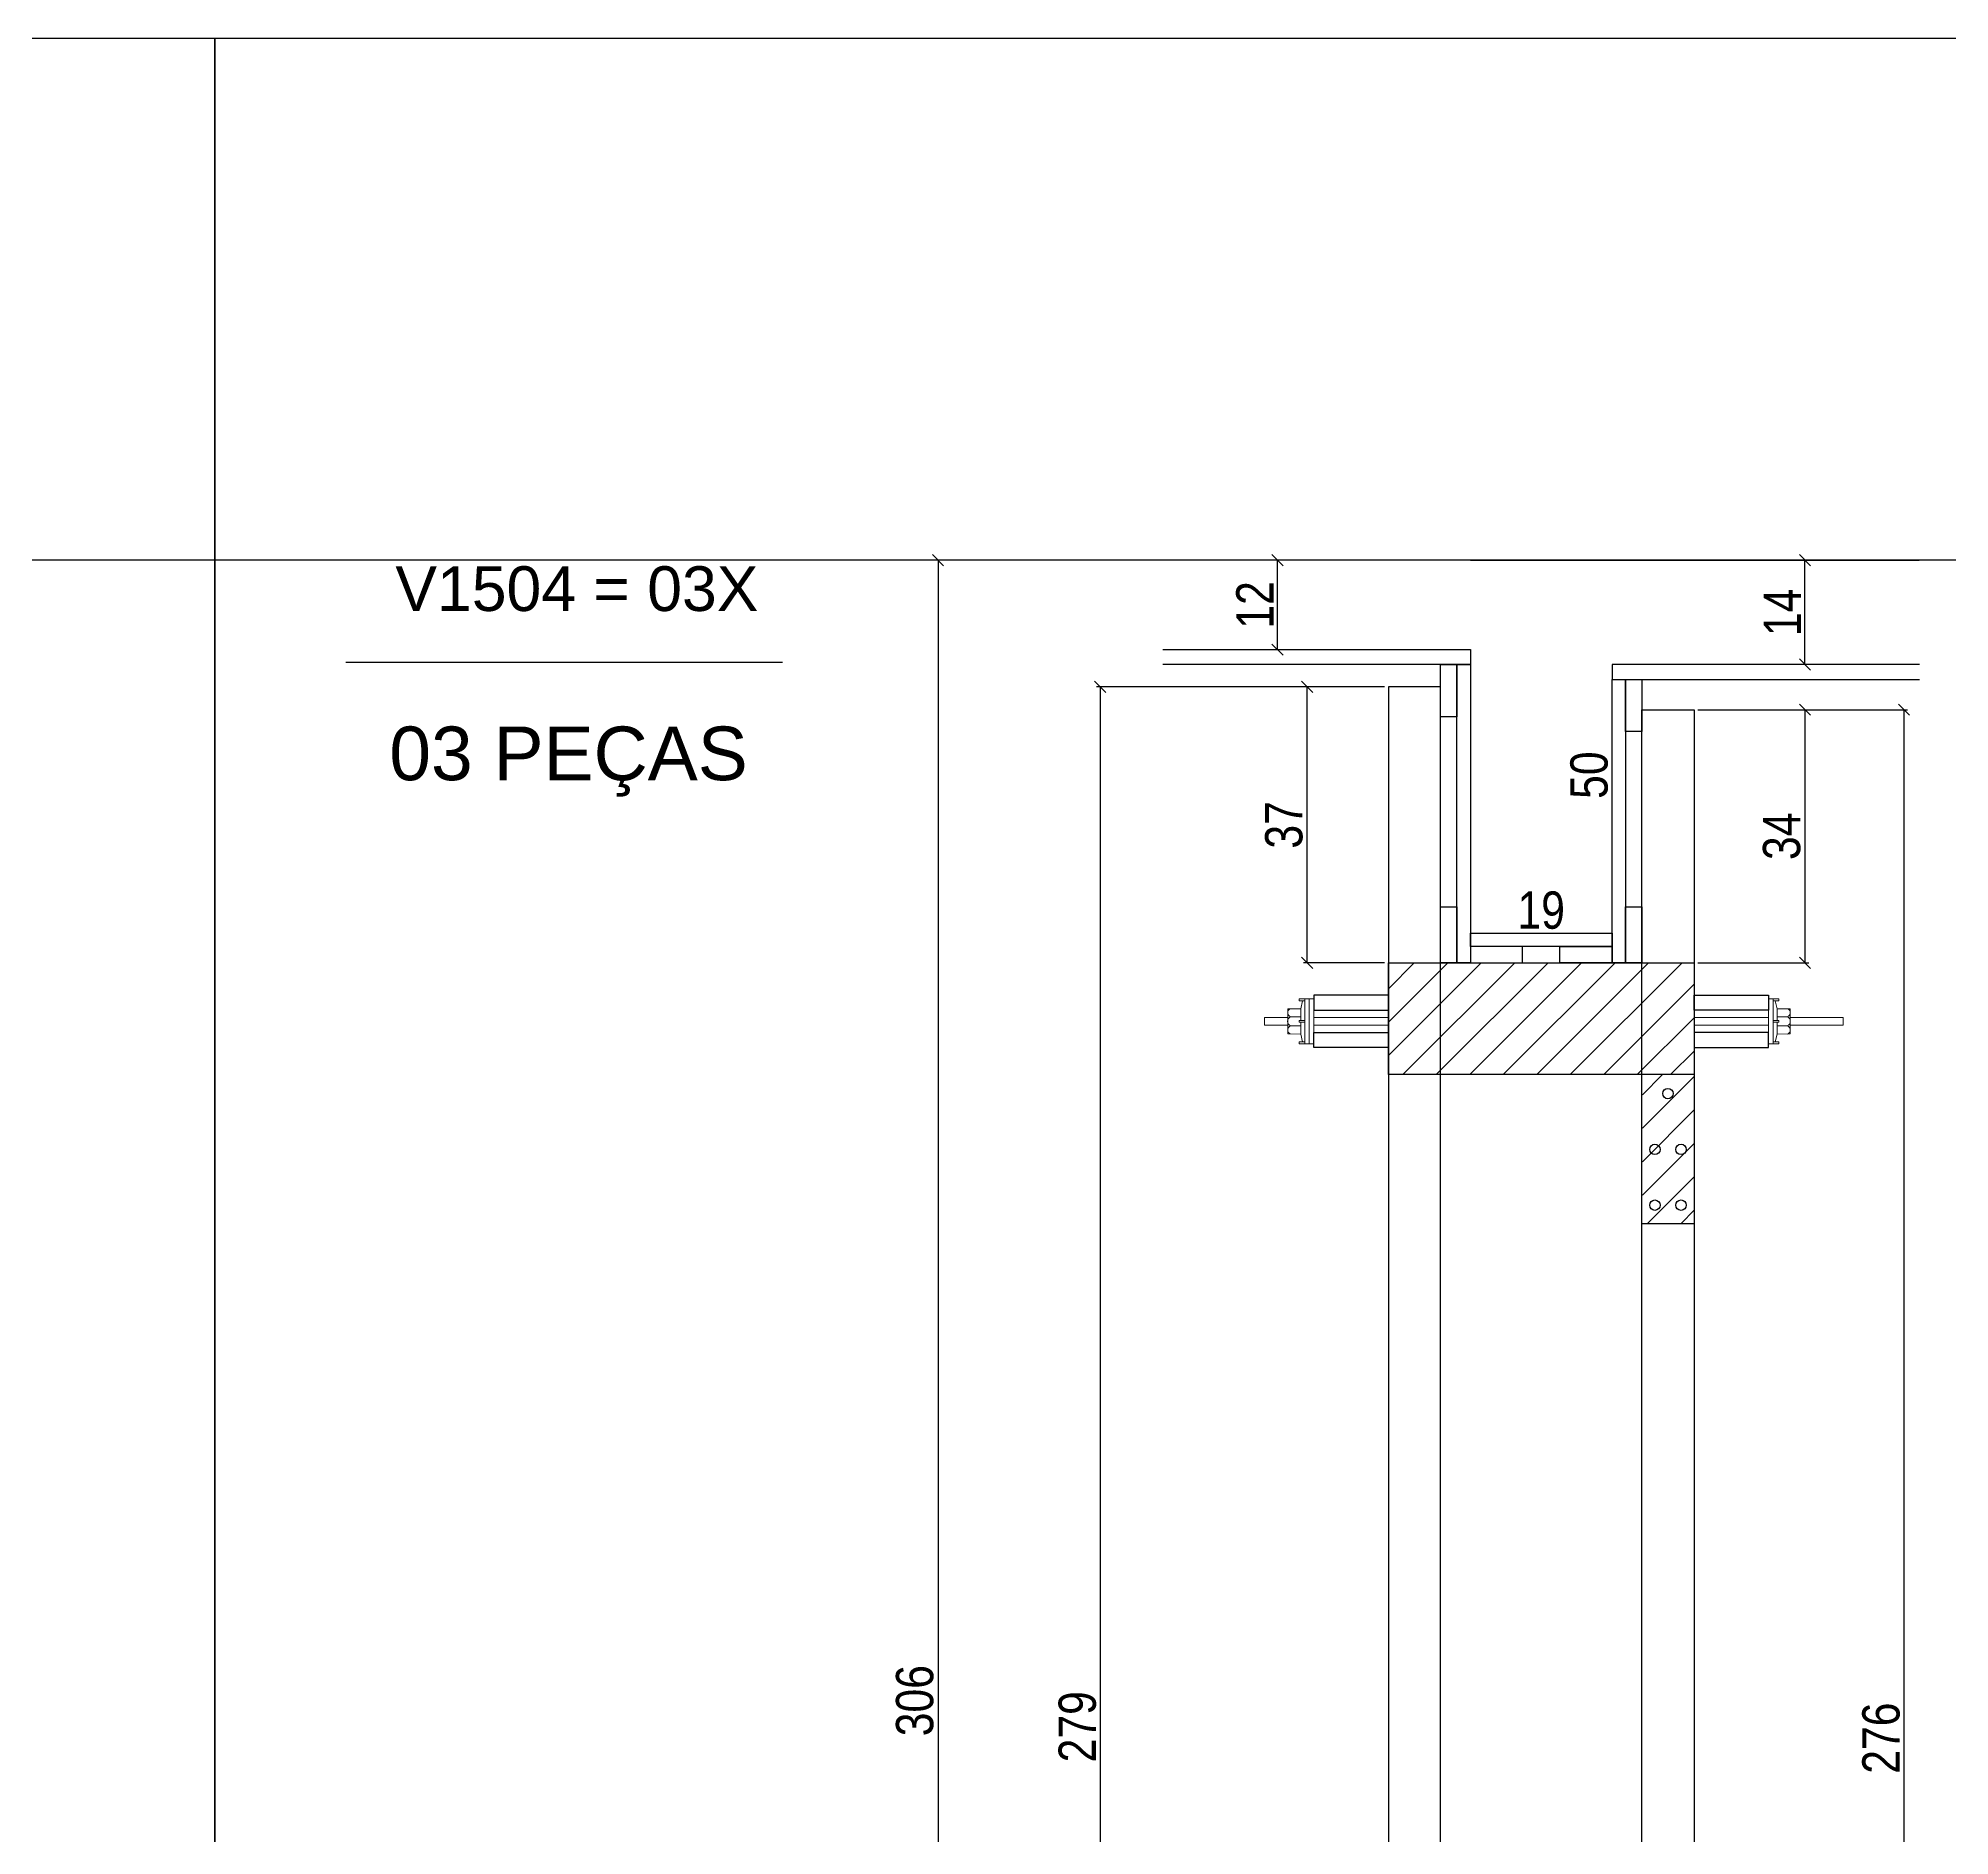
# Model space of a CAD drawing. Extents: x 17311 to 161354, y 153625 to 211469.
# Drawn here: x 20797 to 21310, y 207858 to 208341 of the extents above; entities that cross this region are included whole.
import ezdxf

# ---------------------------------------------------------------- set-up
doc = ezdxf.new("R2010")
doc.units = 0
doc.layers.get('0').update_dxf_attribs({"linetype": 'CONTINUOUS'})
doc.layers.get('DEFPOINTS').update_dxf_attribs({"linetype": 'CONTINUOUS'})
doc.layers.add('BARRA_ANCORAGEM', color=1, linetype='CONTINUOUS', lineweight=15)
for name, color, linetype in [('COTA', 241, 'CONTINUOUS'), ('detalhes', 4, 'CONTINUOUS'), ('HACHURA', 8, 'CONTINUOUS'), ('TIRAS REESCORAMENTO', 252, 'CONTINUOUS'), ('VIGAS', 3, 'CONTINUOUS')]:
    doc.layers.add(name, color=color, linetype=linetype)
doc.styles.add('COTA TECNICA 2X', font='techl___.ttf', dxfattribs={"height": 10})
doc.styles.add('R80-50', font='arial.ttf', dxfattribs={"height": 10})
doc.dimstyles.new('SECAO', dxfattribs={"dimscale": 0.333333, "dimtxt": 5, "dimasz": 9, "dimexe": 3, "dimexo": 3, "dimgap": 3, "dimtad": 1, "dimdec": 1, "dimlfac": 0.5, "dimzin": 12, "dimdsep": 46, "dimtxsty": 'COTA TECNICA 2X', "dimblk1": 'OBLIQUE', "dimblk2": 'OBLIQUE', "dimsah": 1, "dimcen": 0.9, "dimclrd": 4, "dimclre": 4, "dimclrt": 240, "dimadec": 1, "dimazin": 3, "dimtfac": 1, "dimtdec": 1, "dimtmove": 0, "dimatfit": 3, "dimfxl": 1, "dimtolj": 1, "dimtzin": 12, "dimarcsym": 0})

# ---------------------------------------------------------------- blocks, each defined once
blk = doc.blocks.new('_Oblique')
at = {"color": 0, "linetype": 'ByBlock', "lineweight": -2}
blk.add_line((-0.5, -0.5), (0.5, 0.5), dxfattribs=at)
blk = doc.blocks.new('*D2897')
at = {"layer": 'DEFPOINTS', "color": 0, "transparency": 16777216}
for p in [(21158.98, 208166.66), (21081.69, 207608.57), (21158.98, 207608.57)]:
    blk.add_point(p, dxfattribs=at)
at = {"layer": 'detalhes', "color": 4, "lineweight": -2, "transparency": 16777216}
for p, q in [((21157.98, 208166.66), (21080.69, 208166.66)), ((21081.69, 208166.66), (21081.69, 207608.57)), ((21157.98, 207608.57), (21080.69, 207608.57))]:
    blk.add_line(p, q, dxfattribs=at)
at = {"layer": 'detalhes', "color": 4, "lineweight": -2, "transparency": 16777216, "xscale": 3, "yscale": 3, "zscale": 3}
for p, rotation in [((21081.69, 208166.66), 90), ((21081.69, 207608.57), 270)]:
    blk.add_blockref('_Oblique', p, dxfattribs=dict(at, rotation=rotation))
at = {"layer": 'detalhes', "color": 240, "transparency": 16777216, "insert": (21075.59, 207887.61), "char_height": 10, "attachment_point": 5, "rotation": 90, "style": 'COTA TECNICA 2X'}
blk.add_mtext('\\A1;279', dxfattribs=at)
blk = doc.blocks.new('*D2903')
at = {"layer": 'DEFPOINTS', "color": 0, "transparency": 16777216}
for p in [(21137.21, 208166.66), (21158.98, 208166.66), (21158.98, 208092.61)]:
    blk.add_point(p, dxfattribs=at)
at = {"layer": 'detalhes', "color": 4, "lineweight": -2, "transparency": 16777216}
for p, q in [((21157.98, 208166.66), (21136.21, 208166.66)), ((21137.21, 208092.61), (21137.21, 208166.66)), ((21157.98, 208092.61), (21136.21, 208092.61))]:
    blk.add_line(p, q, dxfattribs=at)
at = {"layer": 'detalhes', "color": 4, "lineweight": -2, "transparency": 16777216, "xscale": 3, "yscale": 3, "zscale": 3}
for p, rotation in [((21137.21, 208166.66), 90), ((21137.21, 208092.61), 270)]:
    blk.add_blockref('_Oblique', p, dxfattribs=dict(at, rotation=rotation))
at = {"layer": 'detalhes', "color": 240, "transparency": 16777216, "insert": (21130.99, 208129.63), "char_height": 10, "attachment_point": 5, "rotation": 90, "style": 'COTA TECNICA 2X'}
blk.add_mtext('\\A1;37', dxfattribs=at)
blk = doc.blocks.new('*D2904')
at = {"layer": 'DEFPOINTS', "color": 0, "transparency": 16777216}
for p in [(21240.98, 208160.54), (21240.98, 208092.61), (21270.74, 208092.61)]:
    blk.add_point(p, dxfattribs=at)
at = {"layer": 'detalhes', "color": 4, "lineweight": -2, "transparency": 16777216}
for p, q in [((21241.98, 208160.54), (21271.74, 208160.54)), ((21270.74, 208160.54), (21270.74, 208092.61)), ((21241.98, 208092.61), (21271.74, 208092.61))]:
    blk.add_line(p, q, dxfattribs=at)
at = {"layer": 'detalhes', "color": 4, "lineweight": -2, "transparency": 16777216, "xscale": 3, "yscale": 3, "zscale": 3}
for p, rotation in [((21270.74, 208160.54), 90), ((21270.74, 208092.61), 270)]:
    blk.add_blockref('_Oblique', p, dxfattribs=dict(at, rotation=rotation))
at = {"layer": 'detalhes', "color": 240, "transparency": 16777216, "insert": (21264.52, 208126.57), "char_height": 10, "attachment_point": 5, "rotation": 90, "style": 'COTA TECNICA 2X'}
blk.add_mtext('\\A1;34', dxfattribs=at)
blk = doc.blocks.new('*D2905')
at = {"layer": 'DEFPOINTS', "color": 0, "transparency": 16777216}
for p in [(21172.98, 208200.66), (21038.19, 207588.57), (21158.98, 207588.57)]:
    blk.add_point(p, dxfattribs=at)
at = {"layer": 'detalhes', "color": 4, "lineweight": -2, "transparency": 16777216}
for p, q in [((21171.98, 208200.66), (21037.19, 208200.66)), ((21038.19, 208200.66), (21038.19, 207588.57)), ((21157.98, 207588.57), (21037.19, 207588.57))]:
    blk.add_line(p, q, dxfattribs=at)
at = {"layer": 'detalhes', "color": 4, "lineweight": -2, "transparency": 16777216, "xscale": 3, "yscale": 3, "zscale": 3}
for p, rotation in [((21038.19, 208200.66), 90), ((21038.19, 207588.57), 270)]:
    blk.add_blockref('_Oblique', p, dxfattribs=dict(at, rotation=rotation))
at = {"layer": 'detalhes', "color": 240, "transparency": 16777216, "insert": (21031.97, 207894.61), "char_height": 10, "attachment_point": 5, "rotation": 90, "style": 'COTA TECNICA 2X'}
blk.add_mtext('\\A1;306', dxfattribs=at)
blk = doc.blocks.new('*D2907')
at = {"layer": 'DEFPOINTS', "color": 0, "transparency": 16777216}
for p in [(21196.02, 208200.66), (21218.98, 208200.66), (21196.02, 208100.61)]:
    blk.add_point(p, dxfattribs=at)
at = {"layer": 'detalhes', "color": 240, "transparency": 16777216, "insert": (21212.87, 208142.98), "char_height": 10, "attachment_point": 5, "rotation": 90, "style": 'COTA TECNICA 2X'}
blk.add_mtext('\\A1;50', dxfattribs=at)
blk = doc.blocks.new('*D2908')
at = {"layer": 'DEFPOINTS', "color": 0, "transparency": 16777216}
for p in [(21180.98, 208100.61), (21218.98, 208100.61), (21218.98, 208100.61)]:
    blk.add_point(p, dxfattribs=at)
at = {"layer": 'detalhes', "color": 240, "transparency": 16777216, "insert": (21199.98, 208106.7), "char_height": 10, "attachment_point": 5, "style": 'COTA TECNICA 2X'}
blk.add_mtext('\\A1;19', dxfattribs=at)
blk = doc.blocks.new('*D2911')
at = {"layer": 'DEFPOINTS', "color": 0, "transparency": 16777216}
for p in [(21270.74, 208200.66), (21270.74, 208200.66), (21270.74, 208172.66)]:
    blk.add_point(p, dxfattribs=at)
at = {"layer": 'detalhes', "color": 4, "lineweight": -2, "transparency": 16777216}
for p, q in [((21270.74, 208172.66), (21270.74, 208200.66)), ((21271.74, 208200.66), (21271.74, 208200.66)), ((21271.74, 208172.66), (21271.74, 208172.66))]:
    blk.add_line(p, q, dxfattribs=at)
at = {"layer": 'detalhes', "color": 4, "lineweight": -2, "transparency": 16777216, "xscale": 3, "yscale": 3, "zscale": 3}
for p, rotation in [((21270.74, 208200.66), 90), ((21270.74, 208172.66), 270)]:
    blk.add_blockref('_Oblique', p, dxfattribs=dict(at, rotation=rotation))
at = {"layer": 'detalhes', "color": 240, "transparency": 16777216, "insert": (21264.66, 208186.66), "char_height": 10, "attachment_point": 5, "rotation": 90, "style": 'COTA TECNICA 2X'}
blk.add_mtext('\\A1;14', dxfattribs=at)
blk = doc.blocks.new('*D2912')
at = {"layer": 'DEFPOINTS', "color": 0, "transparency": 16777216}
for p in [(21241.98, 208160.54), (21241.98, 207608.57), (21297.28, 207608.57)]:
    blk.add_point(p, dxfattribs=at)
at = {"layer": 'detalhes', "color": 4, "lineweight": -2, "transparency": 16777216}
for p, q in [((21242.98, 208160.54), (21298.28, 208160.54)), ((21297.28, 208160.54), (21297.28, 207608.57)), ((21242.98, 207608.57), (21298.28, 207608.57))]:
    blk.add_line(p, q, dxfattribs=at)
at = {"layer": 'detalhes', "color": 4, "lineweight": -2, "transparency": 16777216, "xscale": 3, "yscale": 3, "zscale": 3}
for p, rotation in [((21297.28, 208160.54), 90), ((21297.28, 207608.57), 270)]:
    blk.add_blockref('_Oblique', p, dxfattribs=dict(at, rotation=rotation))
at = {"layer": 'detalhes', "color": 240, "transparency": 16777216, "insert": (21291.18, 207884.55), "char_height": 10, "attachment_point": 5, "rotation": 90, "style": 'COTA TECNICA 2X'}
blk.add_mtext('\\A1;276', dxfattribs=at)
blk = doc.blocks.new('*D2896')
at = {"layer": 'DEFPOINTS', "color": 0, "transparency": 16777216}
for p in [(21129.23, 208200.66), (21129.23, 208200.66), (21129.23, 208176.66)]:
    blk.add_point(p, dxfattribs=at)
at = {"layer": 'detalhes', "color": 4, "lineweight": -2, "transparency": 16777216}
for p, q in [((21128.23, 208200.66), (21128.23, 208200.66)), ((21129.23, 208176.66), (21129.23, 208200.66)), ((21128.23, 208176.66), (21128.23, 208176.66))]:
    blk.add_line(p, q, dxfattribs=at)
at = {"layer": 'detalhes', "color": 4, "lineweight": -2, "transparency": 16777216, "xscale": 3, "yscale": 3, "zscale": 3}
for p, rotation in [((21129.23, 208200.66), 90), ((21129.23, 208176.66), 270)]:
    blk.add_blockref('_Oblique', p, dxfattribs=dict(at, rotation=rotation))
at = {"layer": 'detalhes', "color": 240, "transparency": 16777216, "insert": (21123.17, 208188.66), "char_height": 10, "attachment_point": 5, "rotation": 90, "style": 'COTA TECNICA 2X'}
blk.add_mtext('\\A1;12', dxfattribs=at)
blk = doc.blocks.new('A$C51C4441F')
at = {"layer": 'BARRA_ANCORAGEM'}
for p, q in [((-2.25, 3.4), (-1.79, 5.5)), ((-2.25, 3.4), (-5.81, 3.39)), ((-5.81, 3.39), (-5.81, -3.39)), ((-2.25, 1.2), (-5.02, 1.2)), ((-2.25, 3.4), (-2.25, 3.4)), ((-2.25, 3.4), (-2.25, 0.25)), ((-2.25, -3.4), (-5.81, -3.39)), ((-2.25, -1.2), (-5.02, -1.2)), ((-2.25, -0.25), (-2.25, -3.4)), ((-2.25, -3.4), (-1.79, -5.5))]:
    blk.add_line(p, q, dxfattribs=at)
for points in [[(-2.7, 6), (-1.2, 6), (-1.2, 5.5), (-2.7, 5.5)], [(-1.2, -6), (0, -6), (0, 6), (-1.2, 6)], [(-2.7, 0.25), (-1.2, 0.25), (-1.2, -0.25), (-2.7, -0.25)], [(-2.7, -6), (-1.2, -6), (-1.2, -5.5), (-2.7, -5.5)]]:
    blk.add_lwpolyline(points, close=True, dxfattribs=at)
for centre, radius, start, end in [((-4.66, 2.3), 1.15, 107.7845, 252.2718), ((-4.52, 0), 1.3, 112.648, 247.4083), ((-4.66, -2.3), 1.15, 107.7845, 252.2718)]:
    blk.add_arc(centre, radius, start, end, dxfattribs=at)

msp = doc.modelspace()

# ---------------------------------------------------------------- hatches: boundary and pattern name
at = {"layer": 'COTA'}
h = msp.add_hatch(dxfattribs=at)
h.set_pattern_fill('ANSI31', color=256, scale=2, style=0)
h.set_pattern_definition([(45, (-3455.967, -5204.458), (-4.49012806, 4.49012806), [])])
h.paths.add_polyline_path([(21240.98, 208075.91), (21240.98, 208092.61), (21158.98, 208092.61), (21158.98, 208062.61), (21240.98, 208062.61), (21240.98, 208073.91), (21240.98, 208074.91), (21240.98, 208076.91)])
h = msp.add_hatch(dxfattribs=at)
h.set_pattern_fill('ANSI31', color=256, scale=2, style=0)
h.set_pattern_definition([(45, (-2432.7435, 9803.201), (-4.49012806, 4.49012806), [])])
h.paths.add_polyline_path([(21227.11, 208022.58), (21241.11, 208022.58), (21241.11, 208062.52), (21227.11, 208062.52)])

# ---------------------------------------------------------------- linework, layer by layer
msp.add_line((21240.98, 208022.58), (21226.98, 208022.58))
at = {"linetype": 'Continuous'}
for points in [[(21158.98, 207608.57), (21172.98, 207608.57), (21172.98, 208166.66), (21158.98, 208166.66)], [(21240.98, 207608.57), (21226.98, 207608.57), (21226.98, 208160.54), (21240.98, 208160.54)], [(21240.98, 208062.61), (21158.98, 208062.61), (21158.98, 208092.61), (21240.98, 208092.61)]]:
    msp.add_lwpolyline(points, close=True, dxfattribs=at)
for centre in [(21233.98, 208057.52), (21230.48, 208042.55), (21237.48, 208042.55), (21230.48, 208027.58), (21237.48, 208027.58)]:
    msp.add_circle(centre, 1.4)
at = {"layer": 'BARRA_ANCORAGEM'}
for points in [[(21125.78, 208075.91), (21131.97, 208075.91), (21131.97, 208077.91), (21125.78, 208077.91)], [(21137.78, 208082.91), (21138.98, 208082.91), (21138.98, 208070.91), (21137.78, 208070.91)], [(21138.98, 208075.91), (21158.98, 208075.91), (21158.98, 208077.91), (21138.98, 208077.91)], [(21260.98, 208075.91), (21240.98, 208075.91), (21240.98, 208077.91), (21260.98, 208077.91)], [(21262.18, 208082.91), (21260.98, 208082.91), (21260.98, 208070.91), (21262.18, 208070.91)], [(21266.8, 208075.91), (21280.98, 208075.91), (21280.98, 208077.91), (21266.8, 208077.91)]]:
    msp.add_lwpolyline(points, close=True, dxfattribs=at)
at = {"layer": 'HACHURA', "color": 7}
msp.add_line((20879.31, 208173.31), (20996.46, 208173.31), dxfattribs=at)
at = {"layer": 'TIRAS REESCORAMENTO', "linetype": 'ByBlock'}
for p, q in [((22634.59, 208200.66), (17860.1, 208200.66)), ((21180.98, 208200.66), (21301.33, 208200.66)), ((21218.98, 208168.66), (21301.46, 208168.66))]:
    msp.add_line(p, q, dxfattribs=at)
for points in [[(21098.5, 208176.66), (21180.98, 208176.66), (21180.98, 208172.66), (21098.5, 208172.66)], [(21180.98, 208092.61), (21177.38, 208092.61), (21177.38, 208172.66), (21180.98, 208172.66), (21180.98, 208092.61)], [(21301.46, 208172.66), (21218.98, 208172.66), (21218.98, 208168.66), (21301.46, 208168.66)], [(21222.58, 208092.61), (21218.98, 208092.61), (21218.98, 208168.66), (21222.58, 208168.66), (21222.58, 208092.61)]]:
    msp.add_lwpolyline(points, dxfattribs=at)
for points in [[(21172.98, 208172.66), (21177.38, 208172.66), (21177.38, 208158.66), (21172.98, 208158.66)], [(21222.58, 208168.66), (21226.98, 208168.66), (21226.98, 208154.66), (21222.58, 208154.66)], [(21172.98, 208107.61), (21177.38, 208107.61), (21177.38, 208092.61), (21172.98, 208092.61)], [(21222.58, 208107.61), (21226.98, 208107.61), (21226.98, 208092.61), (21222.58, 208092.61)], [(21218.98, 208097.01), (21180.98, 208097.01), (21180.98, 208100.61), (21218.98, 208100.61)], [(21194.95, 208092.61), (21194.95, 208097.01), (21180.98, 208097.01), (21180.98, 208092.61)], [(21205.02, 208092.61), (21205.02, 208097.01), (21218.98, 208097.01), (21218.98, 208092.61)], [(21138.98, 208079.91), (21158.98, 208079.91), (21158.98, 208083.91), (21138.98, 208083.91)], [(21260.98, 208079.91), (21240.98, 208079.91), (21240.98, 208083.91), (21260.98, 208083.91)], [(21138.98, 208073.91), (21158.98, 208073.91), (21158.98, 208069.91), (21138.98, 208069.91)], [(21260.98, 208073.91), (21240.98, 208073.91), (21240.98, 208069.91), (21260.98, 208069.91)]]:
    msp.add_lwpolyline(points, close=True, dxfattribs=at)
at = {"layer": 'VIGAS', "color": 5}
for points in [[(20844.16, 207375.96), (20247.34, 207375.96), (20247.34, 208340.74), (20844.16, 208340.74)], [(21440.97, 207375.96), (20844.16, 207375.96), (20844.16, 208340.74), (21440.97, 208340.74)]]:
    msp.add_lwpolyline(points, close=True, dxfattribs=at)

# ---------------------------------------------------------------- block references
at = {"layer": 'BARRA_ANCORAGEM', "xscale": -1, "rotation": 180}
msp.add_blockref('A$C51C4441F', (21137.78, 208076.91), dxfattribs=at)
at = {"layer": 'BARRA_ANCORAGEM', "xscale": -1}
msp.add_blockref('A$C51C4441F', (21260.98, 208076.91), dxfattribs=at)

# ---------------------------------------------------------------- texts
at = {"layer": 'VIGAS', "color": 7, "attachment_point": 1, "style": 'R80-50'}
for s, width, insert, char_height in [('V1504 = 03X', 124.324, (20892.61, 208199.03), 12), ('03 PEÇAS', 162.221, (20890.99, 208156.02), 14.4)]:
    msp.add_mtext_dynamic_manual_height_columns(s, width=width, gutter_width=50, heights=[0], dxfattribs=dict(at, insert=insert, char_height=char_height))

# ---------------------------------------------------------------- dimensions: what is measured, and where the dimension line sits
at = {"layer": 'detalhes', "color": 3}
for base, p1, p2, picture, middle in [((21038.19, 207588.57), (21172.98, 208200.66), (21158.98, 207588.57), '*D2905', (21031.97, 207894.61)), ((21129.23, 208200.66), (21129.23, 208176.66), (21129.23, 208200.66), '*D2896', (21123.17, 208188.66)), ((21270.74, 208200.66), (21270.74, 208172.66), (21270.74, 208200.66), '*D2911', (21264.66, 208186.66)), ((21081.69, 207608.57), (21158.98, 208166.66), (21158.98, 207608.57), '*D2897', (21075.59, 207887.61)), ((21137.21, 208166.66), (21158.98, 208092.61), (21158.98, 208166.66), '*D2903', (21130.99, 208129.63)), ((21270.74, 208092.61), (21240.98, 208160.54), (21240.98, 208092.61), '*D2904', (21264.52, 208126.57)), ((21297.28, 207608.57), (21241.98, 208160.54), (21241.98, 207608.57), '*D2912', (21291.18, 207884.55))]:
    dim = msp.add_linear_dim(base=base, p1=p1, p2=p2, angle=90, dimstyle='SECAO', dxfattribs=at)
    dim.commit()
    dim.dimension.update_dxf_attribs({"geometry": picture, "text_midpoint": middle})
dim = msp.add_linear_dim(base=(21218.98, 208200.66), p1=(21196.02, 208100.61), p2=(21196.02, 208200.66), angle=90, dimstyle='SECAO', override={"dimse1": 1, "dimse2": 1, "dimsd1": 1, "dimsd2": 1}, dxfattribs=at)
dim.commit()
dim.dimension.update_dxf_attribs({"geometry": '*D2907', "text_midpoint": (21218.98, 208142.98), "dimtype": 160})
dim = msp.add_linear_dim(base=(21218.98, 208100.61), p1=(21180.98, 208100.61), p2=(21218.98, 208100.61), dimstyle='SECAO', override={"dimse1": 1, "dimse2": 1, "dimsd1": 1, "dimsd2": 1}, dxfattribs=at)
dim.commit()
dim.dimension.update_dxf_attribs({"geometry": '*D2908', "text_midpoint": (21199.98, 208100.61), "dimtype": 160})

doc.saveas('drawing.dxf')
